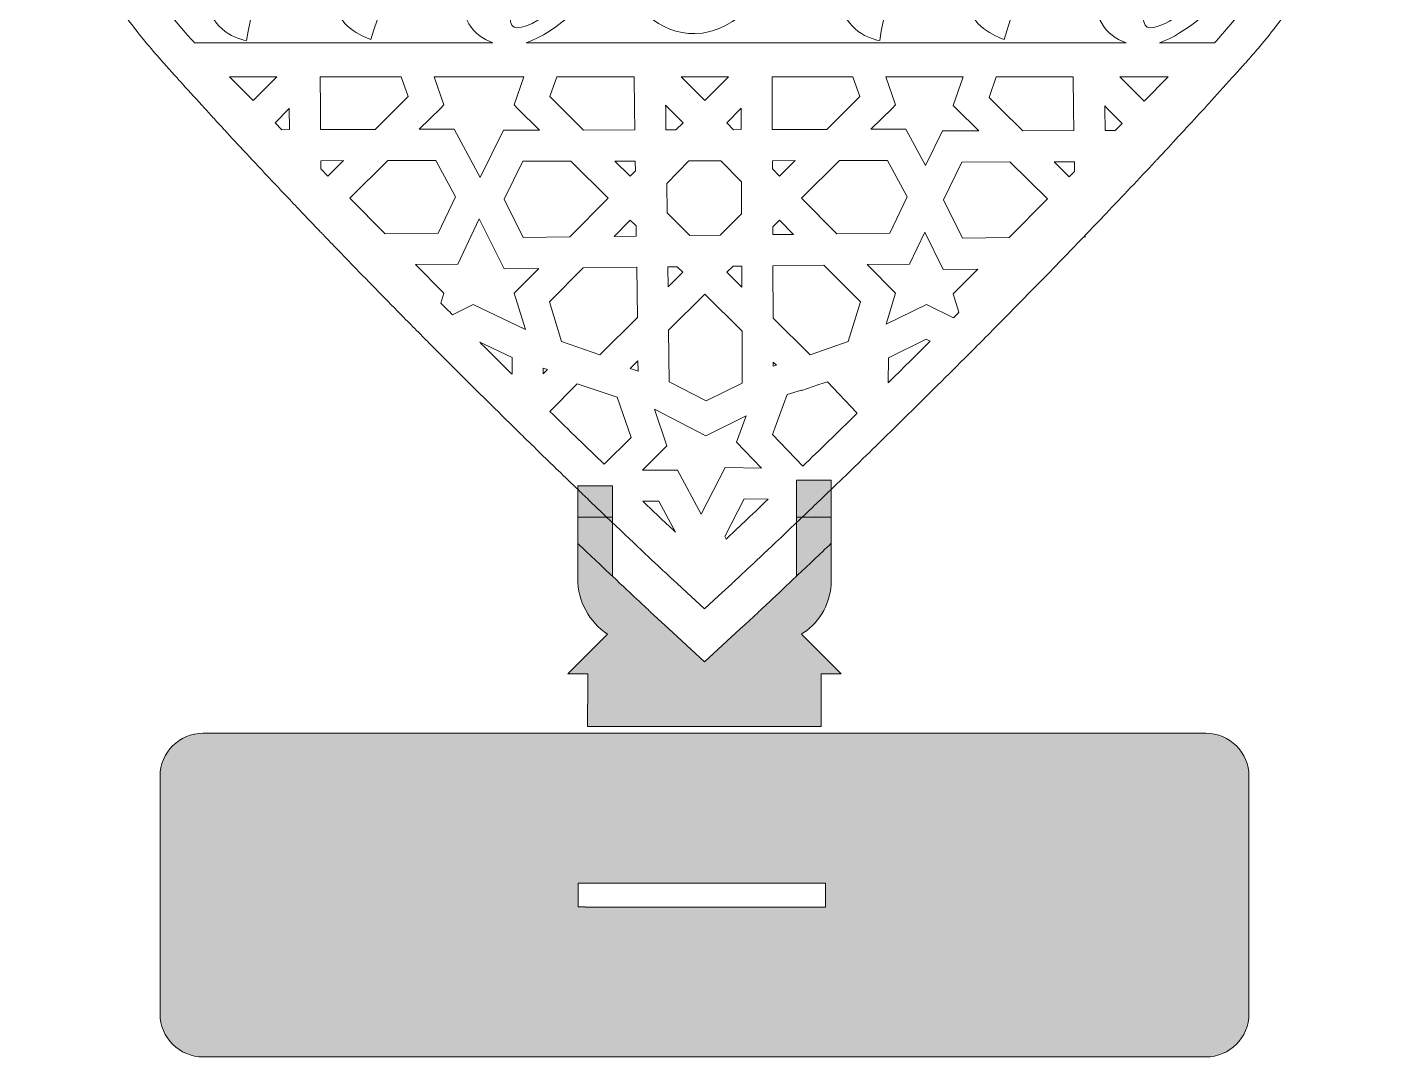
# Model space of a CAD drawing. Extents: x 153 to 936, y -983 to 208.
# Drawn here: x 153 to 936, y -983 to -388 of the extents above; entities that cross this region are included whole.
import ezdxf

# ---------------------------------------------------------------- set-up
doc = ezdxf.new("R2010")
doc.units = 0
doc.header["$MEASUREMENT"] = 0
doc.layers.add('Layer 1', color=7, linetype='Continuous', lineweight=0)

# ---------------------------------------------------------------- blocks, each defined once
blk = doc.blocks.new('Block_2')
at = {"layer": 'Layer 1', "true_color": 0x000000, "transparency": 33554687}
h = blk.add_hatch(color=18, dxfattribs=at)
h.dxf.hatch_style = 2
edge = h.paths.add_edge_path()
edge.add_spline(control_points=[(491.4, -671.02), (491.4, -671.02), (491.4, -705.18), (491.4, -705.18), (485.88, -699.95), (479.15, -693.56), (471.36, -686.12), (471.36, -686.12), (471.36, -671.02), (471.36, -671.02), (471.36, -671.02), (491.4, -671.02), (491.4, -671.02)], knot_values=[0, 0, 0, 0, 1, 1, 1, 2, 2, 2, 3, 3, 3, 4, 4, 4, 4], degree=3, periodic=0)
h = blk.add_hatch(color=18, dxfattribs=at)
h.dxf.hatch_style = 2
edge = h.paths.add_edge_path()
edge.add_spline(control_points=[(617.86, -671.02), (617.86, -671.02), (617.86, -686.09), (617.86, -686.09), (611.09, -692.57), (604.35, -698.99), (597.82, -705.15), (597.82, -705.15), (597.82, -671.02), (597.82, -671.02), (597.82, -671.02), (617.86, -671.02), (617.86, -671.02)], knot_values=[0, 0, 0, 0, 1, 1, 1, 2, 2, 2, 3, 3, 3, 4, 4, 4, 4], degree=3, periodic=0)
at = {"layer": 'Layer 1'}
for points in [[(491.4, -671.02), (491.4, -671.02), (491.4, -705.18), (491.4, -705.18), (485.88, -699.95), (479.15, -693.56), (471.36, -686.12), (471.36, -686.12), (471.36, -671.02), (471.36, -671.02), (471.36, -671.02), (491.4, -671.02), (491.4, -671.02)], [(617.86, -671.02), (617.86, -671.02), (617.86, -686.09), (617.86, -686.09), (611.09, -692.57), (604.35, -698.99), (597.82, -705.15), (597.82, -705.15), (597.82, -671.02), (597.82, -671.02), (597.82, -671.02), (617.86, -671.02), (617.86, -671.02)]]:
    blk.add_open_spline(points, degree=3, knots=[0, 0, 0, 0, 1, 1, 1, 2, 2, 2, 3, 3, 3, 4, 4, 4, 4], dxfattribs=at)
blk = doc.blocks.new('Block_1')
at = {"layer": 'Layer 1'}
blk.add_blockref('Block_2', (0, 0), dxfattribs=at)
blk = doc.blocks.new('Block_0')
at = {"layer": 'Layer 1', "true_color": 0x000000, "transparency": 33554687}
h = blk.add_hatch(color=18, dxfattribs=at)
h.dxf.hatch_style = 2
edge = h.paths.add_edge_path()
edge.add_spline(control_points=[(617.86, -649.62), (617.86, -649.62), (617.86, -686.09), (617.86, -686.09), (611.09, -692.57), (604.35, -698.99), (597.82, -705.15), (597.82, -705.15), (597.82, -649.62), (597.82, -649.62), (597.82, -649.62), (617.86, -649.62), (617.86, -649.62)], knot_values=[0, 0, 0, 0, 1, 1, 1, 2, 2, 2, 3, 3, 3, 4, 4, 4, 4], degree=3, periodic=0)
h = blk.add_hatch(color=18, dxfattribs=at)
h.dxf.hatch_style = 2
edge = h.paths.add_edge_path()
edge.add_spline(control_points=[(471.36, -652.91), (471.36, -652.91), (491.4, -652.91), (491.4, -652.91), (491.4, -652.91), (491.4, -705.18), (491.4, -705.18), (485.88, -699.95), (479.15, -693.56), (471.36, -686.12), (471.36, -686.12), (471.36, -652.91), (471.36, -652.91)], knot_values=[0, 0, 0, 0, 1, 1, 1, 2, 2, 2, 3, 3, 3, 4, 4, 4, 4], degree=3, periodic=0)
h = blk.add_hatch(color=18, dxfattribs=at)
h.dxf.hatch_style = 2
edge = h.paths.add_edge_path()
edge.add_spline(control_points=[(612.12, -779.18), (612.12, -779.18), (612.15, -779.18), (612.15, -779.18), (612.15, -779.18), (612.15, -792.02), (612.15, -792.02), (612.15, -792.02), (477.05, -792.02), (477.05, -792.02), (477.05, -792.02), (477.05, -779.18), (477.05, -779.18), (477.05, -779.18), (477.1, -779.18), (477.1, -779.18), (477.1, -779.18), (477.1, -761.53), (477.1, -761.53), (477.1, -761.53), (465.66, -761.53), (465.66, -761.53), (465.66, -761.53), (488.54, -738.65), (488.54, -738.65), (483.19, -735.08), (478.88, -730.27), (475.93, -724.76), (472.98, -719.24), (471.36, -713), (471.36, -706.55), (471.36, -706.55), (471.36, -686.12), (471.36, -686.12), (479.15, -693.56), (485.88, -699.95), (491.4, -705.18), (497.58, -711), (502.25, -715.39), (505.24, -718.18), (510.18, -722.8), (513.02, -725.43), (513.45, -725.83), (513.45, -725.83), (523.79, -735.37), (523.79, -735.37), (523.79, -735.37), (544.66, -754.63), (544.66, -754.63), (544.66, -754.63), (565.31, -735.52), (565.31, -735.52), (565.31, -735.52), (568.04, -732.99), (568.04, -732.99), (568.04, -732.99), (575.6, -726.01), (575.6, -726.01), (576.03, -725.61), (578.23, -723.58), (581.98, -720.06), (587.02, -715.34), (592.34, -710.34), (597.82, -705.15), (604.35, -698.99), (611.09, -692.57), (617.86, -686.09), (617.86, -686.09), (617.86, -707.83), (617.86, -707.83), (617.86, -719.93), (611.81, -731.23), (601.75, -737.94), (601.75, -737.94), (600.68, -738.65), (600.68, -738.65), (600.68, -738.65), (623.57, -761.53), (623.57, -761.53), (623.57, -761.53), (612.12, -761.53), (612.12, -761.53), (612.12, -761.53), (612.12, -779.18), (612.12, -779.18)], knot_values=[0, 0, 0, 0, 1, 1, 1, 2, 2, 2, 3, 3, 3, 4, 4, 4, 5, 5, 5, 6, 6, 6, 7, 7, 7, 8, 8, 8, 9, 9, 9, 10, 10, 10, 11, 11, 11, 12, 12, 12, 13, 13, 13, 14, 14, 14, 15, 15, 15, 16, 16, 16, 17, 17, 17, 18, 18, 18, 19, 19, 19, 20, 20, 20, 21, 21, 21, 22, 22, 22, 23, 23, 23, 24, 24, 24, 25, 25, 25, 26, 26, 26, 27, 27, 27, 28, 28, 28, 28], degree=3, periodic=0)
at = {"layer": 'Layer 1'}
for points, knots in [([(936.05, -228.32), (936.09, -227.14), (936.13, -225.95), (936.16, -224.77), (936.2, -223.03), (936.23, -221.3), (936.23, -219.57), (936.23, -216.48), (936.18, -213.4), (936.06, -210.34), (936.02, -209.24), (935.98, -208.15), (935.91, -207.05), (935.8, -204.67), (935.63, -202.28), (935.43, -199.9), (934.41, -187.58), (932.41, -175.44), (929.43, -163.57), (929.25, -162.8), (929.05, -162.04), (928.84, -161.27), (927.97, -157.94), (927.03, -154.64), (926, -151.35), (925.26, -148.96), (924.47, -146.59), (923.64, -144.22), (921.61, -138.38), (919.32, -132.62), (916.79, -126.96), (912.66, -117.74), (907.95, -108.89), (902.67, -100.49), (891.91, -83.31), (878.83, -67.99), (863.88, -55.05), (859.14, -50.95), (854.23, -47.1), (849.14, -43.5), (826.99, -27.85), (802.34, -17.61), (776.66, -13.3), (767.42, -11.73), (758.04, -10.94), (748.6, -10.94), (748.59, -10.94), (748.59, -10.94), (748.58, -10.94), (736, -10.94), (723.4, -12.36), (710.91, -15.14), (705.71, -16.29), (700.53, -17.7), (695.37, -19.33), (694.68, -19.55), (693.99, -19.78), (693.29, -20), (687.85, -21.8), (682.43, -23.85), (677.06, -26.17), (671.95, -28.36), (666.88, -30.8), (661.85, -33.49), (658.04, -35.48), (654.28, -37.63), (650.54, -39.91), (644.58, -43.53), (638.7, -47.5), (632.92, -51.78), (631.53, -52.81), (630.17, -53.85), (628.79, -54.9), (627.15, -56.16), (625.52, -57.46), (623.9, -58.79), (618.75, -62.98), (613.67, -67.43), (608.7, -72.14), (608.67, -72.15), (608.64, -72.18), (608.62, -72.21), (600.57, -79.81), (592.75, -88.06), (585.17, -96.98), (579.08, -104.11), (573.14, -111.67), (567.38, -119.64), (566.86, -120.33), (566.37, -121.02), (565.88, -121.72), (565.4, -122.36), (564.94, -123.02), (564.47, -123.68), (561.06, -128.52), (557.7, -133.49), (554.4, -138.61), (554.26, -138.83), (554.12, -139.05), (553.98, -139.27), (550.8, -144.21), (547.68, -149.28), (544.62, -154.48), (541.87, -149.82), (539.07, -145.25), (536.23, -140.8), (535.87, -140.22), (535.5, -139.64), (535.12, -139.07), (532.22, -134.53), (529.25, -130.11), (526.25, -125.81), (525.94, -125.36), (525.63, -124.91), (525.3, -124.46), (524.55, -123.38), (523.79, -122.29), (523.01, -121.23), (518.1, -114.38), (513.07, -107.82), (507.91, -101.58), (499.42, -91.26), (490.64, -81.78), (481.57, -73.14), (481.01, -72.59), (480.43, -72.05), (479.85, -71.52), (475.44, -67.37), (470.95, -63.43), (466.39, -59.68), (464.43, -58.05), (462.43, -56.46), (460.44, -54.91), (458.51, -53.42), (456.57, -51.96), (454.62, -50.56), (448.83, -46.33), (442.96, -42.45), (437, -38.9), (434.14, -37.18), (431.26, -35.55), (428.36, -33.99), (423.08, -31.16), (417.74, -28.57), (412.36, -26.25), (406.36, -23.65), (400.31, -21.38), (394.22, -19.44), (388.38, -17.58), (382.51, -16.01), (376.61, -14.77), (365.1, -12.32), (353.51, -11.04), (341.92, -10.95), (341.5, -10.94), (341.07, -10.94), (340.65, -10.94), (331.98, -10.94), (323.36, -11.6), (314.84, -12.92), (288.36, -17.01), (262.9, -27.38), (240.09, -43.49), (235.56, -46.69), (231.18, -50.09), (226.95, -53.68), (209.35, -68.58), (194.29, -86.76), (182.43, -107.37), (180.03, -111.55), (177.79, -115.83), (175.66, -120.19), (175.66, -120.19), (174.31, -122.91), (174.31, -122.91), (173.68, -124.23), (173.06, -125.58), (172.45, -126.93), (166.81, -139.57), (162.37, -152.68), (159.16, -166.14), (156.54, -177.2), (154.74, -188.48), (153.8, -199.9), (153.26, -206.41), (153, -212.97), (153, -219.57), (153, -222.47), (153.08, -225.39), (153.19, -228.3), (153.07, -231.46), (153, -234.65), (153, -237.84), (153, -237.84), (153.74, -237.84), (153.74, -237.84), (154.37, -245.74), (155.37, -253.67), (156.78, -261.61), (164.29, -303.92), (182.42, -344.48), (210.8, -382.53), (214.56, -387.57), (218.51, -392.57), (222.64, -397.53), (225.52, -401.02), (228.51, -404.47), (231.59, -407.92), (233.67, -410.23), (235.75, -412.55), (237.83, -414.86), (239.5, -416.73), (241.17, -418.58), (242.84, -420.43), (247.1, -425.14), (251.37, -429.85), (255.66, -434.53), (257.47, -436.51), (259.28, -438.5), (261.11, -440.47), (263.07, -442.62), (265.05, -444.77), (267.02, -446.9), (267.02, -446.9), (266.98, -446.95), (266.98, -446.95), (266.98, -446.95), (267.06, -446.95), (267.06, -446.95), (271.12, -451.36), (275.18, -455.74), (279.26, -460.1), (280.75, -461.7), (282.24, -463.3), (283.73, -464.9), (290.78, -472.45), (297.83, -479.93), (304.83, -487.34), (306.2, -488.77), (307.55, -490.2), (308.9, -491.62), (313.06, -495.99), (317.21, -500.33), (321.34, -504.63), (321.86, -505.18), (322.38, -505.73), (322.91, -506.28), (323.3, -506.7), (323.71, -507.12), (324.12, -507.54), (329.88, -513.54), (335.61, -519.48), (341.3, -525.34), (351.29, -535.65), (361.15, -545.73), (370.79, -555.5), (373.63, -558.38), (376.45, -561.24), (379.25, -564.06), (381.23, -566.06), (383.19, -568.04), (385.15, -570), (387.63, -572.52), (390.11, -575.01), (392.57, -577.46), (404.73, -589.66), (416.44, -601.28), (427.52, -612.19), (429.54, -614.19), (431.55, -616.17), (433.53, -618.11), (435.84, -620.38), (438.11, -622.6), (440.36, -624.8), (444.2, -628.56), (447.95, -632.23), (451.6, -635.8), (454.45, -638.56), (457.25, -641.28), (459.97, -643.92), (464.02, -647.84), (467.93, -651.62), (471.68, -655.23), (474.05, -657.52), (476.36, -659.74), (478.59, -661.87), (480.67, -663.88), (482.69, -665.82), (484.66, -667.7), (500.7, -683.06), (513.08, -694.72), (520.6, -701.74), (525.74, -706.55), (528.59, -709.19), (528.79, -709.37), (528.79, -709.37), (534.42, -714.57), (534.42, -714.57), (534.42, -714.57), (544.64, -724), (544.64, -724), (544.64, -724), (552.77, -716.47), (552.77, -716.47), (552.77, -716.47), (560.36, -709.46), (560.36, -709.46), (560.53, -709.3), (562.69, -707.31), (566.61, -703.64), (573.65, -697.05), (586.35, -685.11), (603.21, -668.98), (605.85, -666.45), (608.59, -663.81), (611.44, -661.07), (612.99, -659.58), (614.57, -658.06), (616.19, -656.52), (620.52, -652.35), (625.04, -647.96), (629.76, -643.38), (630.7, -642.47), (631.64, -641.56), (632.6, -640.63), (637.38, -635.98), (642.35, -631.15), (647.48, -626.12), (648.53, -625.09), (649.6, -624.05), (650.68, -622.98), (653.83, -619.91), (657.04, -616.75), (660.32, -613.51), (671.3, -602.71), (682.9, -591.2), (694.96, -579.14), (696.2, -577.89), (697.46, -576.61), (698.74, -575.33), (701.9, -572.15), (705.11, -568.94), (708.32, -565.69), (709.91, -564.09), (711.51, -562.47), (713.12, -560.86), (723.92, -549.93), (735.02, -538.62), (746.29, -527.01), (750.53, -522.64), (754.8, -518.23), (759.08, -513.78), (760.69, -512.13), (762.27, -510.48), (763.86, -508.82), (763.86, -508.82), (764.83, -508.8), (764.83, -508.8), (764.83, -508.8), (764.34, -508.31), (764.34, -508.31), (768.48, -504.01), (772.63, -499.69), (776.79, -495.32), (776.79, -495.32), (776.83, -495.36), (776.83, -495.36), (776.83, -495.36), (776.83, -495.28), (776.83, -495.28), (786.23, -485.41), (795.68, -475.41), (805.14, -465.29), (805.57, -464.82), (806.02, -464.35), (806.46, -463.89), (810.55, -459.51), (814.64, -455.11), (818.71, -450.7), (819.03, -450.35), (819.36, -450.01), (819.68, -449.66), (820.41, -448.86), (821.15, -448.07), (821.88, -447.27), (825.79, -443.04), (829.7, -438.78), (833.59, -434.53), (834.92, -433.08), (836.26, -431.62), (837.59, -430.16), (842.21, -425.07), (846.84, -419.97), (851.43, -414.86), (853.52, -412.55), (855.59, -410.23), (857.67, -407.92), (860.11, -405.18), (862.52, -402.42), (864.85, -399.66), (869.02, -394.71), (873.02, -389.72), (876.82, -384.68), (888.51, -369.27), (898.5, -353.45), (906.79, -337.26), (908.6, -333.71), (910.34, -330.13), (911.98, -326.53), (918.04, -313.38), (922.97, -300), (926.79, -286.43), (928.48, -280.43), (929.94, -274.39), (931.17, -268.32), (931.22, -268.15), (931.26, -267.99), (931.27, -267.82), (931.71, -265.77), (932.1, -263.69), (932.47, -261.62), (933.87, -253.68), (934.87, -245.74), (935.47, -237.84), (935.47, -237.84), (936.23, -237.84), (936.23, -237.84), (936.23, -234.74), (936.18, -231.67), (936.06, -228.6), (936.06, -228.51), (936.05, -228.42), (936.05, -228.32)], [0, 0, 0, 0, 1, 1, 1, 2, 2, 2, 3, 3, 3, 4, 4, 4, 5, 5, 5, 6, 6, 6, 7, 7, 7, 8, 8, 8, 9, 9, 9, 10, 10, 10, 11, 11, 11, 12, 12, 12, 13, 13, 13, 14, 14, 14, 15, 15, 15, 16, 16, 16, 17, 17, 17, 18, 18, 18, 19, 19, 19, 20, 20, 20, 21, 21, 21, 22, 22, 22, 23, 23, 23, 24, 24, 24, 25, 25, 25, 26, 26, 26, 27, 27, 27, 28, 28, 28, 29, 29, 29, 30, 30, 30, 31, 31, 31, 32, 32, 32, 33, 33, 33, 34, 34, 34, 35, 35, 35, 36, 36, 36, 37, 37, 37, 38, 38, 38, 39, 39, 39, 40, 40, 40, 41, 41, 41, 42, 42, 42, 43, 43, 43, 44, 44, 44, 45, 45, 45, 46, 46, 46, 47, 47, 47, 48, 48, 48, 49, 49, 49, 50, 50, 50, 51, 51, 51, 52, 52, 52, 53, 53, 53, 54, 54, 54, 55, 55, 55, 56, 56, 56, 57, 57, 57, 58, 58, 58, 59, 59, 59, 60, 60, 60, 61, 61, 61, 62, 62, 62, 63, 63, 63, 64, 64, 64, 65, 65, 65, 66, 66, 66, 67, 67, 67, 68, 68, 68, 69, 69, 69, 70, 70, 70, 71, 71, 71, 72, 72, 72, 73, 73, 73, 74, 74, 74, 75, 75, 75, 76, 76, 76, 77, 77, 77, 78, 78, 78, 79, 79, 79, 80, 80, 80, 81, 81, 81, 82, 82, 82, 83, 83, 83, 84, 84, 84, 85, 85, 85, 86, 86, 86, 87, 87, 87, 88, 88, 88, 89, 89, 89, 90, 90, 90, 91, 91, 91, 92, 92, 92, 93, 93, 93, 94, 94, 94, 95, 95, 95, 96, 96, 96, 97, 97, 97, 98, 98, 98, 99, 99, 99, 100, 100, 100, 101, 101, 101, 102, 102, 102, 103, 103, 103, 104, 104, 104, 105, 105, 105, 106, 106, 106, 107, 107, 107, 108, 108, 108, 109, 109, 109, 110, 110, 110, 111, 111, 111, 112, 112, 112, 113, 113, 113, 114, 114, 114, 115, 115, 115, 116, 116, 116, 117, 117, 117, 118, 118, 118, 119, 119, 119, 120, 120, 120, 121, 121, 121, 122, 122, 122, 123, 123, 123, 124, 124, 124, 125, 125, 125, 126, 126, 126, 127, 127, 127, 128, 128, 128, 129, 129, 129, 130, 130, 130, 131, 131, 131, 132, 132, 132, 133, 133, 133, 134, 134, 134, 135, 135, 135, 136, 136, 136, 137, 137, 137, 138, 138, 138, 139, 139, 139, 140, 140, 140, 141, 141, 141, 142, 142, 142, 143, 143, 143, 144, 144, 144, 144]), ([(249.75, -396.59), (248.94, -395.68), (248.11, -394.78), (247.3, -393.87), (245.75, -392.14), (244.23, -390.41), (242.76, -388.68), (242.63, -388.56), (242.52, -388.42), (242.42, -388.29), (207.48, -347.62), (185.66, -303.78), (177.51, -257.93), (176.32, -251.22), (175.45, -244.52), (174.87, -237.84), (174.87, -237.84), (554.86, -237.84), (554.86, -237.84), (542.29, -242.32), (531.7, -254.82), (531.7, -273.68), (531.7, -273.68), (531.7, -277.1), (531.7, -277.1), (514.46, -290.16), (500.11, -311.31), (497.77, -334.48), (477.04, -362.45), (448.97, -387.9), (436.33, -387.9), (433.48, -387.9), (432.33, -385.62), (432.33, -382.19), (432.33, -354.21), (472.31, -306.23), (472.31, -283.96), (472.31, -265.12), (460.31, -253.7), (444.32, -253.7), (427.76, -253.7), (408.92, -268.53), (392.35, -285.67), (392.92, -282.25), (393.49, -278.82), (393.49, -274.83), (393.49, -261.69), (386.07, -253.7), (372.94, -253.7), (359.23, -253.7), (344.95, -263.41), (327.81, -280.53), (323.25, -264.54), (306.12, -261.12), (290.69, -263.97), (295.84, -283.96), (257.58, -337.07), (257.58, -370.77), (257.58, -386.76), (271.85, -394.18), (279.85, -395.33), (287.27, -337.07), (351.23, -263.41), (365.51, -263.41), (367.8, -263.41), (368.93, -264.54), (368.93, -267.4), (368.93, -281.11), (331.24, -345.64), (331.24, -370.77), (331.24, -385.62), (343.24, -391.32), (351.81, -394.75), (368.37, -335.93), (419.19, -263.41), (439.76, -263.41), (440.9, -263.41), (442.61, -263.97), (442.61, -265.68), (442.61, -275.39), (403.78, -328.51), (403.78, -366.77), (403.78, -381.34), (409.96, -392.6), (422.28, -396.59), (422.28, -396.59), (249.75, -396.59), (249.75, -396.59)], [0, 0, 0, 0, 1, 1, 1, 2, 2, 2, 3, 3, 3, 4, 4, 4, 5, 5, 5, 6, 6, 6, 7, 7, 7, 8, 8, 8, 9, 9, 9, 10, 10, 10, 11, 11, 11, 12, 12, 12, 13, 13, 13, 14, 14, 14, 15, 15, 15, 16, 16, 16, 17, 17, 17, 18, 18, 18, 19, 19, 19, 20, 20, 20, 21, 21, 21, 22, 22, 22, 23, 23, 23, 24, 24, 24, 25, 25, 25, 26, 26, 26, 27, 27, 27, 28, 28, 28, 29, 29, 29, 29]), ([(911.72, -257.94), (911.72, -257.94), (911.72, -257.95), (911.72, -257.95), (910.99, -262.04), (910.16, -266.12), (909.2, -270.18), (907.8, -276.27), (906.14, -282.33), (904.21, -288.34), (894.42, -319.31), (878.17, -349.19), (855.63, -377.63), (851.32, -383.09), (846.75, -388.5), (841.96, -393.87), (841.15, -394.77), (840.33, -395.68), (839.52, -396.59), (839.52, -396.59), (807.64, -396.59), (807.64, -396.59), (837.16, -386.69), (881.65, -332.81), (891.47, -302.8), (893.19, -298.23), (892.05, -295.38), (886.33, -294.24), (874.35, -331.36), (821.22, -387.9), (802.38, -387.9), (799.52, -387.9), (798.38, -385.62), (798.38, -382.19), (798.38, -354.21), (838.36, -306.23), (838.36, -283.96), (838.36, -265.12), (826.37, -253.7), (810.38, -253.7), (793.81, -253.7), (774.97, -268.53), (758.41, -285.67), (758.97, -282.25), (759.55, -278.82), (759.55, -274.83), (759.55, -261.69), (752.13, -253.7), (738.99, -253.7), (725.28, -253.7), (711.01, -263.41), (693.87, -280.53), (689.3, -264.54), (672.18, -261.12), (656.75, -263.97), (658.73, -271.65), (654.29, -284.23), (648.08, -298.71), (638.51, -309.35), (624.86, -319.22), (602.5, -321.65), (605.93, -310.79), (607.65, -298.81), (607.65, -287.39), (607.65, -263.6), (596.55, -243.79), (577.67, -237.84), (577.67, -237.84), (914.32, -237.84), (914.32, -237.84), (913.75, -244.52), (912.91, -251.22), (911.72, -257.94)], [0, 0, 0, 0, 1, 1, 1, 2, 2, 2, 3, 3, 3, 4, 4, 4, 5, 5, 5, 6, 6, 6, 7, 7, 7, 8, 8, 8, 9, 9, 9, 10, 10, 10, 11, 11, 11, 12, 12, 12, 13, 13, 13, 14, 14, 14, 15, 15, 15, 16, 16, 16, 17, 17, 17, 18, 18, 18, 19, 19, 19, 20, 20, 20, 21, 21, 21, 22, 22, 22, 23, 23, 23, 24, 24, 24, 24]), ([(441.58, -396.59), (458.53, -390.92), (480.4, -370.74), (497.82, -348.91), (500.69, -377.33), (519.16, -391.32), (539.11, -391.32), (561.96, -391.32), (587.09, -365.63), (599.65, -331.94), (616.17, -330.52), (629.45, -325), (639.48, -318.16), (631.4, -336.43), (623.62, -355.57), (623.62, -370.77), (623.62, -386.76), (637.91, -394.18), (645.9, -395.33), (653.32, -337.07), (717.29, -263.41), (731.56, -263.41), (733.85, -263.41), (734.99, -264.54), (734.99, -267.4), (734.99, -281.11), (697.3, -345.64), (697.3, -370.77), (697.3, -385.62), (709.29, -391.32), (717.86, -394.75), (734.41, -335.93), (785.24, -263.41), (805.81, -263.41), (806.95, -263.41), (808.66, -263.97), (808.66, -265.68), (808.66, -275.39), (769.83, -328.51), (769.83, -366.77), (769.83, -381.34), (776.01, -392.6), (788.34, -396.59), (788.34, -396.59), (441.58, -396.59), (441.58, -396.59)], [0, 0, 0, 0, 1, 1, 1, 2, 2, 2, 3, 3, 3, 4, 4, 4, 5, 5, 5, 6, 6, 6, 7, 7, 7, 8, 8, 8, 9, 9, 9, 10, 10, 10, 11, 11, 11, 12, 12, 12, 13, 13, 13, 14, 14, 14, 15, 15, 15, 15]), ([(283.7, -430.04), (283.7, -430.04), (270.06, -416.26), (270.06, -416.26), (270.06, -416.26), (297.33, -416.26), (297.33, -416.26), (297.33, -416.26), (283.7, -430.04), (283.7, -430.04)], [0, 0, 0, 0, 1, 1, 1, 2, 2, 2, 3, 3, 3, 3]), ([(322.6, -434.53), (322.6, -434.53), (322.52, -416.37), (322.52, -416.37), (322.52, -416.37), (322.63, -416.26), (322.63, -416.26), (322.63, -416.26), (369.29, -416.26), (369.29, -416.26), (369.29, -416.26), (373.25, -427.74), (373.25, -427.74), (373.25, -427.74), (366.42, -434.53), (366.42, -434.53), (366.42, -434.53), (354.13, -446.72), (354.13, -446.72), (354.13, -446.72), (322.66, -446.81), (322.66, -446.81), (322.66, -446.81), (322.6, -434.53), (322.6, -434.53)], [0, 0, 0, 0, 1, 1, 1, 2, 2, 2, 3, 3, 3, 4, 4, 4, 5, 5, 5, 6, 6, 6, 7, 7, 7, 8, 8, 8, 8]), ([(436.58, -434.53), (436.58, -434.53), (449.3, -447.14), (449.3, -447.14), (449.3, -447.14), (428.36, -447.2), (428.36, -447.2), (428.36, -447.2), (414.99, -474.5), (414.99, -474.5), (414.99, -474.5), (399.94, -446.61), (399.94, -446.61), (399.94, -446.61), (379.71, -446.66), (379.71, -446.66), (379.71, -446.66), (391.93, -434.53), (391.93, -434.53), (391.93, -434.53), (393.93, -432.54), (393.93, -432.54), (393.93, -432.54), (388.31, -416.26), (388.31, -416.26), (388.31, -416.26), (440.21, -416.26), (440.21, -416.26), (440.21, -416.26), (434.59, -432.54), (434.59, -432.54), (434.59, -432.54), (436.58, -434.53), (436.58, -434.53)], [0, 0, 0, 0, 1, 1, 1, 2, 2, 2, 3, 3, 3, 4, 4, 4, 5, 5, 5, 6, 6, 6, 7, 7, 7, 8, 8, 8, 9, 9, 9, 10, 10, 10, 11, 11, 11, 11]), ([(474.75, -447.09), (474.75, -447.09), (462.11, -434.53), (462.11, -434.53), (462.11, -434.53), (455.28, -427.74), (455.28, -427.74), (455.28, -427.74), (459.24, -416.26), (459.24, -416.26), (459.24, -416.26), (503.93, -416.26), (503.93, -416.26), (503.93, -416.26), (504.19, -434.53), (504.19, -434.53), (504.19, -434.53), (504.34, -447), (504.34, -447), (504.34, -447), (474.75, -447.09), (474.75, -447.09)], [0, 0, 0, 0, 1, 1, 1, 2, 2, 2, 3, 3, 3, 4, 4, 4, 5, 5, 5, 6, 6, 6, 7, 7, 7, 7]), ([(544.83, -430.04), (544.83, -430.04), (531.2, -416.26), (531.2, -416.26), (531.2, -416.26), (558.47, -416.26), (558.47, -416.26), (558.47, -416.26), (544.83, -430.04), (544.83, -430.04)], [0, 0, 0, 0, 1, 1, 1, 2, 2, 2, 3, 3, 3, 3]), ([(583.75, -434.53), (583.75, -434.53), (583.66, -416.37), (583.66, -416.37), (583.66, -416.37), (583.78, -416.26), (583.78, -416.26), (583.78, -416.26), (630.42, -416.26), (630.42, -416.26), (630.42, -416.26), (634.38, -427.74), (634.38, -427.74), (634.38, -427.74), (627.55, -434.53), (627.55, -434.53), (627.55, -434.53), (615.26, -446.72), (615.26, -446.72), (615.26, -446.72), (583.81, -446.81), (583.81, -446.81), (583.81, -446.81), (583.75, -434.53), (583.75, -434.53)], [0, 0, 0, 0, 1, 1, 1, 2, 2, 2, 3, 3, 3, 4, 4, 4, 5, 5, 5, 6, 6, 6, 7, 7, 7, 8, 8, 8, 8]), ([(649.46, -416.26), (649.46, -416.26), (694.22, -416.26), (694.22, -416.26), (694.22, -416.26), (688.46, -432.97), (688.46, -432.97), (688.46, -432.97), (690.03, -434.53), (690.03, -434.53), (690.03, -434.53), (703.17, -447.56), (703.17, -447.56), (703.17, -447.56), (682.23, -447.62), (682.23, -447.62), (682.23, -447.62), (672.43, -467.63), (672.43, -467.63), (672.43, -467.63), (661.09, -446.61), (661.09, -446.61), (661.09, -446.61), (640.86, -446.66), (640.86, -446.66), (640.86, -446.66), (653.08, -434.53), (653.08, -434.53), (653.08, -434.53), (655.08, -432.54), (655.08, -432.54), (655.08, -432.54), (649.46, -416.26), (649.46, -416.26)], [0, 0, 0, 0, 1, 1, 1, 2, 2, 2, 3, 3, 3, 4, 4, 4, 5, 5, 5, 6, 6, 6, 7, 7, 7, 8, 8, 8, 9, 9, 9, 10, 10, 10, 11, 11, 11, 11]), ([(728.63, -447.51), (728.63, -447.51), (715.56, -434.53), (715.56, -434.53), (715.56, -434.53), (709.15, -428.16), (709.15, -428.16), (709.15, -428.16), (713.26, -416.26), (713.26, -416.26), (713.26, -416.26), (757.79, -416.26), (757.79, -416.26), (757.79, -416.26), (758.03, -434.53), (758.03, -434.53), (758.03, -434.53), (758.2, -447.42), (758.2, -447.42), (758.2, -447.42), (728.63, -447.51), (728.63, -447.51)], [0, 0, 0, 0, 1, 1, 1, 2, 2, 2, 3, 3, 3, 4, 4, 4, 5, 5, 5, 6, 6, 6, 7, 7, 7, 7]), ([(798.7, -430.47), (798.7, -430.47), (784.64, -416.26), (784.64, -416.26), (784.64, -416.26), (812.75, -416.26), (812.75, -416.26), (812.75, -416.26), (798.7, -430.47), (798.7, -430.47)], [0, 0, 0, 0, 1, 1, 1, 2, 2, 2, 3, 3, 3, 3]), ([(300.32, -446.86), (300.32, -446.86), (296.34, -442.83), (296.34, -442.83), (296.34, -442.83), (304.56, -434.53), (304.56, -434.53), (304.56, -434.53), (304.6, -434.48), (304.6, -434.48), (304.6, -434.48), (304.6, -434.53), (304.6, -434.53), (304.6, -434.53), (304.66, -446.85), (304.66, -446.85), (304.66, -446.85), (300.32, -446.86), (300.32, -446.86)], [0, 0, 0, 0, 1, 1, 1, 2, 2, 2, 3, 3, 3, 4, 4, 4, 5, 5, 5, 6, 6, 6, 6]), ([(532.19, -442.83), (532.19, -442.83), (528.11, -446.95), (528.11, -446.95), (528.11, -446.95), (522.34, -446.96), (522.34, -446.96), (522.34, -446.96), (522.17, -434.53), (522.17, -434.53), (522.17, -434.53), (522.16, -432.7), (522.16, -432.7), (522.16, -432.7), (523.96, -434.53), (523.96, -434.53), (523.96, -434.53), (532.19, -442.83), (532.19, -442.83)], [0, 0, 0, 0, 1, 1, 1, 2, 2, 2, 3, 3, 3, 4, 4, 4, 5, 5, 5, 6, 6, 6, 6]), ([(565.81, -446.85), (565.81, -446.85), (561.47, -446.86), (561.47, -446.86), (561.47, -446.86), (557.49, -442.83), (557.49, -442.83), (557.49, -442.83), (565.71, -434.53), (565.71, -434.53), (565.71, -434.53), (565.75, -434.48), (565.75, -434.48), (565.75, -434.48), (565.75, -434.53), (565.75, -434.53), (565.75, -434.53), (565.81, -446.85), (565.81, -446.85)], [0, 0, 0, 0, 1, 1, 1, 2, 2, 2, 3, 3, 3, 4, 4, 4, 5, 5, 5, 6, 6, 6, 6]), ([(781.98, -447.37), (781.98, -447.37), (776.2, -447.38), (776.2, -447.38), (776.2, -447.38), (776.03, -434.53), (776.03, -434.53), (776.03, -434.53), (776.01, -433.11), (776.01, -433.11), (776.01, -433.11), (777.4, -434.53), (777.4, -434.53), (777.4, -434.53), (786.05, -443.25), (786.05, -443.25), (786.05, -443.25), (781.98, -447.37), (781.98, -447.37)], [0, 0, 0, 0, 1, 1, 1, 2, 2, 2, 3, 3, 3, 4, 4, 4, 5, 5, 5, 6, 6, 6, 6]), ([(326.91, -473.74), (326.91, -473.74), (322.75, -469.52), (322.75, -469.52), (322.75, -469.52), (322.73, -464.79), (322.73, -464.79), (322.73, -464.79), (335.96, -464.76), (335.96, -464.76), (335.96, -464.76), (326.91, -473.74), (326.91, -473.74)], [0, 0, 0, 0, 1, 1, 1, 2, 2, 2, 3, 3, 3, 4, 4, 4, 4]), ([(359.96, -507.13), (359.96, -507.13), (339.57, -486.52), (339.57, -486.52), (339.57, -486.52), (361.56, -464.69), (361.56, -464.69), (361.56, -464.69), (389.22, -464.62), (389.22, -464.62), (389.22, -464.62), (400.59, -485.68), (400.59, -485.68), (400.59, -485.68), (390.57, -506.78), (390.57, -506.78), (390.57, -506.78), (359.96, -507.13), (359.96, -507.13)], [0, 0, 0, 0, 1, 1, 1, 2, 2, 2, 3, 3, 3, 4, 4, 4, 5, 5, 5, 6, 6, 6, 6]), ([(467.36, -465.1), (467.36, -465.1), (488.94, -486.52), (488.94, -486.52), (488.94, -486.52), (466.82, -508.89), (466.82, -508.89), (466.82, -508.89), (439.87, -509.2), (439.87, -509.2), (439.87, -509.2), (428.87, -487.06), (428.87, -487.06), (428.87, -487.06), (439.6, -465.17), (439.6, -465.17), (439.6, -465.17), (467.36, -465.1), (467.36, -465.1)], [0, 0, 0, 0, 1, 1, 1, 2, 2, 2, 3, 3, 3, 4, 4, 4, 5, 5, 5, 6, 6, 6, 6]), ([(501.6, -473.74), (501.6, -473.74), (492.84, -465.03), (492.84, -465.03), (492.84, -465.03), (504.58, -465), (504.58, -465), (504.58, -465), (504.67, -470.65), (504.67, -470.65), (504.67, -470.65), (501.6, -473.74), (501.6, -473.74)], [0, 0, 0, 0, 1, 1, 1, 2, 2, 2, 3, 3, 3, 4, 4, 4, 4]), ([(553.66, -507.91), (553.66, -507.91), (536.21, -508.1), (536.21, -508.1), (536.21, -508.1), (522.97, -494.95), (522.97, -494.95), (522.97, -494.95), (522.75, -477.95), (522.75, -477.95), (522.75, -477.95), (535.64, -464.91), (535.64, -464.91), (535.64, -464.91), (553.98, -464.87), (553.98, -464.87), (553.98, -464.87), (565.93, -476.95), (565.93, -476.95), (565.93, -476.95), (566.02, -495.63), (566.02, -495.63), (566.02, -495.63), (553.66, -507.91), (553.66, -507.91)], [0, 0, 0, 0, 1, 1, 1, 2, 2, 2, 3, 3, 3, 4, 4, 4, 5, 5, 5, 6, 6, 6, 7, 7, 7, 8, 8, 8, 8]), ([(597.11, -464.76), (597.11, -464.76), (588.06, -473.74), (588.06, -473.74), (588.06, -473.74), (583.9, -469.52), (583.9, -469.52), (583.9, -469.52), (583.88, -464.79), (583.88, -464.79), (583.88, -464.79), (597.11, -464.76), (597.11, -464.76)], [0, 0, 0, 0, 1, 1, 1, 2, 2, 2, 3, 3, 3, 4, 4, 4, 4]), ([(650.37, -464.62), (650.37, -464.62), (661.72, -485.68), (661.72, -485.68), (661.72, -485.68), (651.72, -506.78), (651.72, -506.78), (651.72, -506.78), (621.11, -507.13), (621.11, -507.13), (621.11, -507.13), (600.72, -486.52), (600.72, -486.52), (600.72, -486.52), (622.71, -464.69), (622.71, -464.69), (622.71, -464.69), (650.37, -464.62), (650.37, -464.62)], [0, 0, 0, 0, 1, 1, 1, 2, 2, 2, 3, 3, 3, 4, 4, 4, 5, 5, 5, 6, 6, 6, 6]), ([(720.69, -509.31), (720.69, -509.31), (693.74, -509.62), (693.74, -509.62), (693.74, -509.62), (682.73, -487.48), (682.73, -487.48), (682.73, -487.48), (693.46, -465.58), (693.46, -465.58), (693.46, -465.58), (721.22, -465.5), (721.22, -465.5), (721.22, -465.5), (742.82, -486.94), (742.82, -486.94), (742.82, -486.94), (720.69, -509.31), (720.69, -509.31)], [0, 0, 0, 0, 1, 1, 1, 2, 2, 2, 3, 3, 3, 4, 4, 4, 5, 5, 5, 6, 6, 6, 6]), ([(755.47, -474.16), (755.47, -474.16), (746.69, -465.43), (746.69, -465.43), (746.69, -465.43), (758.44, -465.41), (758.44, -465.41), (758.44, -465.41), (758.52, -471.08), (758.52, -471.08), (758.52, -471.08), (755.47, -474.16), (755.47, -474.16)], [0, 0, 0, 0, 1, 1, 1, 2, 2, 2, 3, 3, 3, 4, 4, 4, 4]), ([(441.04, -562.45), (441.04, -562.45), (410.79, -547.99), (410.79, -547.99), (410.79, -547.99), (399, -554), (399, -554), (396.74, -551.74), (394.48, -549.44), (392.19, -547.13), (392.19, -547.13), (393.93, -541.47), (393.93, -541.47), (393.93, -541.47), (377.56, -524.93), (377.56, -524.93), (377.56, -524.93), (402.01, -524.65), (402.01, -524.65), (402.01, -524.65), (414.44, -498.45), (414.44, -498.45), (414.44, -498.45), (428.78, -527.32), (428.78, -527.32), (428.78, -527.32), (448.81, -527.1), (448.81, -527.1), (448.81, -527.1), (434.59, -541.47), (434.59, -541.47), (434.59, -541.47), (441.04, -562.45), (441.04, -562.45)], [0, 0, 0, 0, 1, 1, 1, 2, 2, 2, 3, 3, 3, 4, 4, 4, 5, 5, 5, 6, 6, 6, 7, 7, 7, 8, 8, 8, 9, 9, 9, 10, 10, 10, 11, 11, 11, 11]), ([(505.09, -502.55), (505.09, -502.55), (505.16, -508.45), (505.16, -508.45), (505.16, -508.45), (492.43, -508.59), (492.43, -508.59), (492.43, -508.59), (501.71, -499.21), (501.71, -499.21), (501.71, -499.21), (505.09, -502.55), (505.09, -502.55)], [0, 0, 0, 0, 1, 1, 1, 2, 2, 2, 3, 3, 3, 4, 4, 4, 4]), ([(596.08, -507.41), (596.08, -507.41), (584.06, -507.55), (584.06, -507.55), (584.06, -507.55), (584.04, -503.09), (584.04, -503.09), (584.04, -503.09), (587.95, -499.2), (587.95, -499.2), (587.95, -499.2), (596.08, -507.41), (596.08, -507.41)], [0, 0, 0, 0, 1, 1, 1, 2, 2, 2, 3, 3, 3, 4, 4, 4, 4]), ([(688.46, -541.89), (688.46, -541.89), (691.72, -552.5), (691.72, -552.5), (690.64, -553.59), (689.55, -554.68), (688.49, -555.76), (688.49, -555.76), (672.96, -547.99), (672.96, -547.99), (672.96, -547.99), (649.57, -559.38), (649.57, -559.38), (649.57, -559.38), (655.08, -541.47), (655.08, -541.47), (655.08, -541.47), (638.71, -524.93), (638.71, -524.93), (638.71, -524.93), (663.16, -524.65), (663.16, -524.65), (663.16, -524.65), (671.92, -506.15), (671.92, -506.15), (671.92, -506.15), (682.66, -527.74), (682.66, -527.74), (682.66, -527.74), (702.68, -527.52), (702.68, -527.52), (702.68, -527.52), (688.46, -541.89), (688.46, -541.89)], [0, 0, 0, 0, 1, 1, 1, 2, 2, 2, 3, 3, 3, 4, 4, 4, 5, 5, 5, 6, 6, 6, 7, 7, 7, 8, 8, 8, 9, 9, 9, 10, 10, 10, 11, 11, 11, 11]), ([(474.42, -526.8), (474.42, -526.8), (505.4, -526.45), (505.4, -526.45), (505.4, -526.45), (505.79, -555.43), (505.79, -555.43), (505.79, -555.43), (484.05, -577.01), (484.05, -577.01), (484.05, -577.01), (462, -569.34), (462, -569.34), (462, -569.34), (454.96, -546.47), (454.96, -546.47), (454.96, -546.47), (474.42, -526.8), (474.42, -526.8)], [0, 0, 0, 0, 1, 1, 1, 2, 2, 2, 3, 3, 3, 4, 4, 4, 5, 5, 5, 6, 6, 6, 6]), ([(523.53, -537.8), (523.53, -537.8), (523.39, -526.24), (523.39, -526.24), (523.39, -526.24), (528.89, -526.18), (528.89, -526.18), (528.89, -526.18), (532.06, -529.34), (532.06, -529.34), (532.06, -529.34), (523.53, -537.8), (523.53, -537.8)], [0, 0, 0, 0, 1, 1, 1, 2, 2, 2, 3, 3, 3, 4, 4, 4, 4]), ([(557.6, -529.34), (557.6, -529.34), (561.14, -525.82), (561.14, -525.82), (561.14, -525.82), (566.15, -525.76), (566.15, -525.76), (566.15, -525.76), (566.2, -537.89), (566.2, -537.89), (566.2, -537.89), (557.6, -529.34), (557.6, -529.34)], [0, 0, 0, 0, 1, 1, 1, 2, 2, 2, 3, 3, 3, 4, 4, 4, 4]), ([(627.68, -569.34), (627.68, -569.34), (605.61, -577.01), (605.61, -577.01), (605.61, -577.01), (584.27, -555.83), (584.27, -555.83), (584.27, -555.83), (584.14, -525.55), (584.14, -525.55), (584.14, -525.55), (613.69, -525.21), (613.69, -525.21), (613.69, -525.21), (634.72, -546.47), (634.72, -546.47), (634.72, -546.47), (627.68, -569.34), (627.68, -569.34)], [0, 0, 0, 0, 1, 1, 1, 2, 2, 2, 3, 3, 3, 4, 4, 4, 5, 5, 5, 6, 6, 6, 6]), ([(544.83, -542.02), (544.83, -542.02), (566.31, -563.34), (566.31, -563.34), (566.31, -563.34), (566.44, -593.41), (566.44, -593.41), (566.44, -593.41), (545.49, -603.76), (545.49, -603.76), (545.49, -603.76), (524.26, -592.74), (524.26, -592.74), (524.26, -592.74), (523.87, -562.84), (523.87, -562.84), (523.87, -562.84), (544.83, -542.02), (544.83, -542.02)], [0, 0, 0, 0, 1, 1, 1, 2, 2, 2, 3, 3, 3, 4, 4, 4, 5, 5, 5, 6, 6, 6, 6]), ([(414.79, -569.84), (414.79, -569.84), (433.36, -578.71), (433.36, -578.71), (433.36, -578.71), (433.41, -588.35), (433.41, -588.35), (427.35, -582.37), (421.14, -576.19), (414.79, -569.84)], [0, 0, 0, 0, 1, 1, 1, 2, 2, 2, 3, 3, 3, 3]), ([(650.83, -593.26), (650.83, -593.26), (650.92, -578.73), (650.92, -578.73), (650.92, -578.73), (672.85, -568.05), (672.85, -568.05), (672.85, -568.05), (675.1, -569.17), (675.1, -569.17), (666.75, -577.51), (658.65, -585.56), (650.83, -593.26)], [0, 0, 0, 0, 1, 1, 1, 2, 2, 2, 3, 3, 3, 4, 4, 4, 4]), ([(451.39, -588.06), (451.39, -588.06), (451.38, -584.7), (451.38, -584.7), (451.38, -584.7), (453.86, -585.56), (453.86, -585.56), (453.86, -585.56), (451.39, -588.06), (451.39, -588.06)], [0, 0, 0, 0, 1, 1, 1, 2, 2, 2, 3, 3, 3, 3]), ([(501.55, -584.99), (501.55, -584.99), (506.11, -580.47), (506.11, -580.47), (506.11, -580.47), (506.2, -586.54), (506.2, -586.54), (506.2, -586.54), (501.55, -584.99), (501.55, -584.99)], [0, 0, 0, 0, 1, 1, 1, 2, 2, 2, 3, 3, 3, 3]), ([(584.38, -581.29), (584.38, -581.29), (586.19, -583.1), (586.19, -583.1), (586.19, -583.1), (584.4, -583.66), (584.4, -583.66), (584.4, -583.66), (584.38, -581.29), (584.38, -581.29)], [0, 0, 0, 0, 1, 1, 1, 2, 2, 2, 3, 3, 3, 3]), ([(486.65, -640.36), (477.07, -631.13), (466.52, -620.89), (455.2, -609.81), (455.2, -609.81), (471.05, -593.79), (471.05, -593.79), (471.05, -593.79), (494.17, -601.5), (494.17, -601.5), (494.17, -601.5), (502.23, -624.88), (502.23, -624.88), (502.23, -624.88), (486.65, -640.36), (486.65, -640.36)], [0, 0, 0, 0, 1, 1, 1, 2, 2, 2, 3, 3, 3, 4, 4, 4, 5, 5, 5, 5]), ([(632.75, -611.03), (621.49, -622.06), (611, -632.23), (601.49, -641.39), (601.49, -641.39), (583.89, -623.24), (583.89, -623.24), (583.89, -623.24), (592.39, -600.01), (592.39, -600.01), (592.39, -600.01), (600.64, -597.43), (600.64, -597.43), (600.64, -597.43), (600.9, -597.69), (600.9, -597.69), (600.9, -597.69), (610.78, -594.27), (610.78, -594.27), (610.78, -594.27), (615.65, -592.74), (615.65, -592.74), (615.65, -592.74), (632.75, -610.68), (632.75, -610.68), (632.75, -610.68), (632.75, -611.03), (632.75, -611.03)], [0, 0, 0, 0, 1, 1, 1, 2, 2, 2, 3, 3, 3, 4, 4, 4, 5, 5, 5, 6, 6, 6, 7, 7, 7, 8, 8, 8, 9, 9, 9, 9]), ([(542.71, -669.29), (542.71, -669.29), (528.94, -643.75), (528.94, -643.75), (528.94, -643.75), (508.73, -643.8), (508.73, -643.8), (508.73, -643.8), (522.93, -629.7), (522.93, -629.7), (522.93, -629.7), (515.62, -608.51), (515.62, -608.51), (515.62, -608.51), (545.3, -623.92), (545.3, -623.92), (545.3, -623.92), (568.7, -612.36), (568.7, -612.36), (568.7, -612.36), (563.11, -627.66), (563.11, -627.66), (563.11, -627.66), (577.54, -642.54), (577.54, -642.54), (577.54, -642.54), (556.62, -642.2), (556.62, -642.2), (556.62, -642.2), (542.71, -669.29), (542.71, -669.29)], [0, 0, 0, 0, 1, 1, 1, 2, 2, 2, 3, 3, 3, 4, 4, 4, 5, 5, 5, 6, 6, 6, 7, 7, 7, 8, 8, 8, 9, 9, 9, 10, 10, 10, 10]), ([(617.86, -649.62), (617.86, -649.62), (617.86, -686.09), (617.86, -686.09), (611.09, -692.57), (604.35, -698.99), (597.82, -705.15), (597.82, -705.15), (597.82, -649.62), (597.82, -649.62), (597.82, -649.62), (617.86, -649.62), (617.86, -649.62)], [0, 0, 0, 0, 1, 1, 1, 2, 2, 2, 3, 3, 3, 4, 4, 4, 4]), ([(471.36, -652.91), (471.36, -652.91), (491.4, -652.91), (491.4, -652.91), (491.4, -652.91), (491.4, -705.18), (491.4, -705.18), (485.88, -699.95), (479.15, -693.56), (471.36, -686.12), (471.36, -686.12), (471.36, -652.91), (471.36, -652.91)], [0, 0, 0, 0, 1, 1, 1, 2, 2, 2, 3, 3, 3, 4, 4, 4, 4]), ([(509.02, -661.8), (509.02, -661.8), (518.21, -661.77), (518.21, -661.77), (518.21, -661.77), (527.85, -679.64), (527.85, -679.64), (522.7, -674.81), (516.38, -668.81), (509.02, -661.8)], [0, 0, 0, 0, 1, 1, 1, 2, 2, 2, 3, 3, 3, 3]), ([(557.13, -683.65), (557.13, -683.65), (556.37, -682.06), (556.37, -682.06), (556.37, -682.06), (567.51, -660.37), (567.51, -660.37), (567.51, -660.37), (581.46, -660.59), (581.46, -660.59), (571.34, -670.25), (563.1, -678.03), (557.13, -683.65)], [0, 0, 0, 0, 1, 1, 1, 2, 2, 2, 3, 3, 3, 4, 4, 4, 4]), ([(612.12, -779.18), (612.12, -779.18), (612.15, -779.18), (612.15, -779.18), (612.15, -779.18), (612.15, -792.02), (612.15, -792.02), (612.15, -792.02), (477.05, -792.02), (477.05, -792.02), (477.05, -792.02), (477.05, -779.18), (477.05, -779.18), (477.05, -779.18), (477.1, -779.18), (477.1, -779.18), (477.1, -779.18), (477.1, -761.53), (477.1, -761.53), (477.1, -761.53), (465.66, -761.53), (465.66, -761.53), (465.66, -761.53), (488.54, -738.65), (488.54, -738.65), (483.19, -735.08), (478.88, -730.27), (475.93, -724.76), (472.98, -719.24), (471.36, -713), (471.36, -706.55), (471.36, -706.55), (471.36, -686.12), (471.36, -686.12), (479.15, -693.56), (485.88, -699.95), (491.4, -705.18), (497.58, -711), (502.25, -715.39), (505.24, -718.18), (510.18, -722.8), (513.02, -725.43), (513.45, -725.83), (513.45, -725.83), (523.79, -735.37), (523.79, -735.37), (523.79, -735.37), (544.66, -754.63), (544.66, -754.63), (544.66, -754.63), (565.31, -735.52), (565.31, -735.52), (565.31, -735.52), (568.04, -732.99), (568.04, -732.99), (568.04, -732.99), (575.6, -726.01), (575.6, -726.01), (576.03, -725.61), (578.23, -723.58), (581.98, -720.06), (587.02, -715.34), (592.34, -710.34), (597.82, -705.15), (604.35, -698.99), (611.09, -692.57), (617.86, -686.09), (617.86, -686.09), (617.86, -707.83), (617.86, -707.83), (617.86, -719.93), (611.81, -731.23), (601.75, -737.94), (601.75, -737.94), (600.68, -738.65), (600.68, -738.65), (600.68, -738.65), (623.57, -761.53), (623.57, -761.53), (623.57, -761.53), (612.12, -761.53), (612.12, -761.53), (612.12, -761.53), (612.12, -779.18), (612.12, -779.18)], [0, 0, 0, 0, 1, 1, 1, 2, 2, 2, 3, 3, 3, 4, 4, 4, 5, 5, 5, 6, 6, 6, 7, 7, 7, 8, 8, 8, 9, 9, 9, 10, 10, 10, 11, 11, 11, 12, 12, 12, 13, 13, 13, 14, 14, 14, 15, 15, 15, 16, 16, 16, 17, 17, 17, 18, 18, 18, 19, 19, 19, 20, 20, 20, 21, 21, 21, 22, 22, 22, 23, 23, 23, 24, 24, 24, 25, 25, 25, 26, 26, 26, 27, 27, 27, 28, 28, 28, 28])]:
    blk.add_open_spline(points, degree=3, knots=knots, dxfattribs=at)
blk.add_blockref('Block_1', (0, 0), dxfattribs=at)

msp = doc.modelspace()

# ---------------------------------------------------------------- hatches: boundary and pattern name
at = {"layer": 'Layer 1', "true_color": 0x000000, "transparency": 33554687}
h = msp.add_hatch(color=18, dxfattribs=at)
h.dxf.hatch_style = 2
edge = h.paths.add_edge_path()
edge.add_spline(control_points=[(614.53, -896.44), (614.53, -896.44), (613.58, -896.44), (613.58, -896.44), (613.58, -896.44), (613.58, -896.45), (613.58, -896.45), (613.58, -896.45), (475.66, -896.45), (475.66, -896.45), (475.66, -896.45), (475.66, -896.42), (475.66, -896.42), (475.66, -896.42), (471.65, -896.42), (471.65, -896.42), (471.65, -896.42), (471.65, -882.63), (471.65, -882.63), (471.65, -882.63), (475.66, -882.63), (475.66, -882.63), (475.66, -882.63), (475.66, -882.61), (475.66, -882.61), (475.66, -882.61), (613.58, -882.61), (613.58, -882.61), (613.58, -882.61), (613.58, -882.63), (613.58, -882.63), (613.58, -882.63), (614.53, -882.63), (614.53, -882.63), (614.53, -882.63), (614.53, -896.44), (614.53, -896.44)], knot_values=[0, 0, 0, 0, 1, 1, 1, 2, 2, 2, 3, 3, 3, 4, 4, 4, 5, 5, 5, 6, 6, 6, 7, 7, 7, 8, 8, 8, 9, 9, 9, 10, 10, 10, 11, 11, 11, 12, 12, 12, 12], degree=3, periodic=0)
edge = h.paths.add_edge_path()
edge.add_spline(control_points=[(834.47, -795.93), (834.47, -795.93), (254.77, -795.93), (254.77, -795.93), (241, -795.93), (229.84, -807.09), (229.84, -820.85), (229.84, -820.85), (229.84, -958.21), (229.84, -958.21), (229.84, -971.98), (241, -983.13), (254.77, -983.13), (254.77, -983.13), (834.47, -983.13), (834.47, -983.13), (848.23, -983.13), (859.39, -971.98), (859.39, -958.21), (859.39, -958.21), (859.39, -820.85), (859.39, -820.85), (859.39, -807.09), (848.23, -795.93), (834.47, -795.93)], knot_values=[0, 0, 0, 0, 1, 1, 1, 2, 2, 2, 3, 3, 3, 4, 4, 4, 5, 5, 5, 6, 6, 6, 7, 7, 7, 8, 8, 8, 8], degree=3, periodic=0)

# ---------------------------------------------------------------- linework, layer by layer
at = {"layer": 'Layer 1'}
for points, knots in [([(834.47, -795.93), (834.47, -795.93), (254.77, -795.93), (254.77, -795.93), (241, -795.93), (229.84, -807.09), (229.84, -820.85), (229.84, -820.85), (229.84, -958.21), (229.84, -958.21), (229.84, -971.98), (241, -983.13), (254.77, -983.13), (254.77, -983.13), (834.47, -983.13), (834.47, -983.13), (848.23, -983.13), (859.39, -971.98), (859.39, -958.21), (859.39, -958.21), (859.39, -820.85), (859.39, -820.85), (859.39, -807.09), (848.23, -795.93), (834.47, -795.93)], [0, 0, 0, 0, 1, 1, 1, 2, 2, 2, 3, 3, 3, 4, 4, 4, 5, 5, 5, 6, 6, 6, 7, 7, 7, 8, 8, 8, 8]), ([(614.53, -896.44), (614.53, -896.44), (613.58, -896.44), (613.58, -896.44), (613.58, -896.44), (613.58, -896.45), (613.58, -896.45), (613.58, -896.45), (475.66, -896.45), (475.66, -896.45), (475.66, -896.45), (475.66, -896.42), (475.66, -896.42), (475.66, -896.42), (471.65, -896.42), (471.65, -896.42), (471.65, -896.42), (471.65, -882.63), (471.65, -882.63), (471.65, -882.63), (475.66, -882.63), (475.66, -882.63), (475.66, -882.63), (475.66, -882.61), (475.66, -882.61), (475.66, -882.61), (613.58, -882.61), (613.58, -882.61), (613.58, -882.61), (613.58, -882.63), (613.58, -882.63), (613.58, -882.63), (614.53, -882.63), (614.53, -882.63), (614.53, -882.63), (614.53, -896.44), (614.53, -896.44)], [0, 0, 0, 0, 1, 1, 1, 2, 2, 2, 3, 3, 3, 4, 4, 4, 5, 5, 5, 6, 6, 6, 7, 7, 7, 8, 8, 8, 9, 9, 9, 10, 10, 10, 11, 11, 11, 12, 12, 12, 12])]:
    msp.add_open_spline(points, degree=3, knots=knots, dxfattribs=at)

# ---------------------------------------------------------------- block references
msp.add_blockref('Block_0', (0, 0), dxfattribs=at)

doc.saveas('drawing.dxf')
